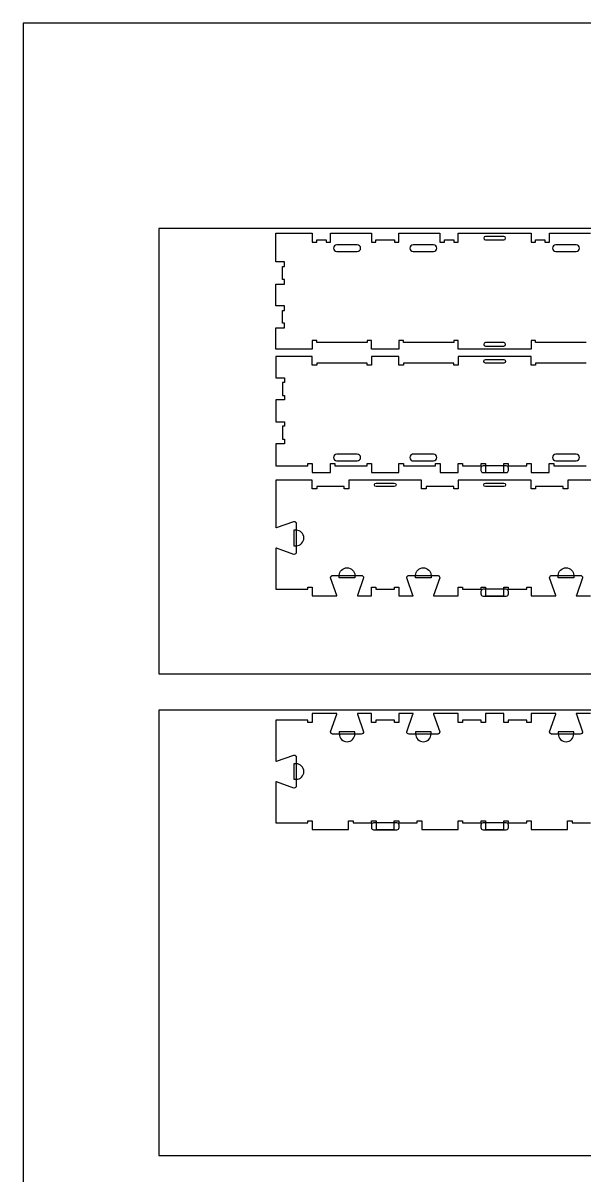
# Model space of a CAD drawing. Extents: x -40562 to -37379, y -17593 to -11999.
# Drawn here: x -40562 to -39022, y -15158 to -11999 of the extents above; entities that cross this region are included whole.
import ezdxf

# ---------------------------------------------------------------- set-up
doc = ezdxf.new("R2010")
doc.units = 0
for name, color, linetype in [('0_SHEET_SPRUCEPLY_2440X122', 1, 'CONTINUOUS'), ('3_ANYTOOL_CUTTHROUGH_INSID', 4, 'CONTINUOUS'), ('4_ANYTOOL_CUTTHROUGH_OUTSI', 5, 'CONTINUOUS'), ('5_ANYTOOL_HALF_MILL_9MM_IN', 3, 'CONTINUOUS'), ('DONOTCUT', 18, 'CONTINUOUS')]:
    doc.layers.add(name, color=color, linetype=linetype)

msp = doc.modelspace()

# ---------------------------------------------------------------- linework, layer by layer
at = {"layer": '0_SHEET_SPRUCEPLY_2440X122'}
for points in [[(-40190.4, -12561.7), (-40190.4, -13781.7), (-37750.4, -13781.7), (-37750.4, -12561.7)], [(-40190.4, -13881.7), (-40190.4, -15101.7), (-37750.4, -15101.7), (-37750.4, -13881.7)]]:
    msp.add_lwpolyline(points, close=True, dxfattribs=at)
at = {"layer": '3_ANYTOOL_CUTTHROUGH_INSID', "color": 4}
for points in [[(-39294.7, -12593.3), (-39244.7, -12593.3, 1), (-39244.7, -12583.8), (-39294.7, -12583.8, 1)], [(-39702, -12625.3), (-39646.3, -12625.3, 1), (-39646.3, -12606.8), (-39702, -12606.8, 1)], [(-39437.4, -12606.8), (-39493.1, -12606.8, 1), (-39493.1, -12625.3), (-39437.4, -12625.3, 1)], [(-39102, -12625.3), (-39046.3, -12625.3, 1), (-39046.3, -12606.8), (-39102, -12606.8, 1)], [(-39294.7, -12874.8, 1), (-39294.7, -12884.3), (-39244.7, -12884.3, 1), (-39244.7, -12874.8)], [(-39244.7, -12930.8), (-39294.7, -12930.8, -1), (-39294.7, -12921.3), (-39244.7, -12921.3, -1)], [(-39702, -13198.8), (-39646.3, -13198.8, 1), (-39646.3, -13180.3), (-39702, -13180.3, 1)], [(-39437.4, -13180.3), (-39493.1, -13180.3), (-39493.3, -13180.3), (-39493.5, -13180.3), (-39493.7, -13180.3), (-39494, -13180.3), (-39494.2, -13180.4), (-39494.4, -13180.4), (-39494.6, -13180.4), (-39494.9, -13180.5), (-39495.1, -13180.5), (-39495.3, -13180.6), (-39495.5, -13180.6), (-39495.7, -13180.7), (-39496, -13180.8), (-39496.2, -13180.8), (-39496.4, -13180.9), (-39496.6, -13181), (-39496.8, -13181.1), (-39497, -13181.2), (-39497.2, -13181.3), (-39497.4, -13181.4), (-39497.6, -13181.5), (-39497.8, -13181.6), (-39498, -13181.7), (-39498.2, -13181.9), (-39498.4, -13182), (-39498.6, -13182.1), (-39498.8, -13182.3), (-39498.9, -13182.4), (-39499.1, -13182.5), (-39499.3, -13182.7), (-39499.5, -13182.8), (-39499.6, -13183, 0.414218), (-39499.6, -13196.1), (-39499.5, -13196.2), (-39499.3, -13196.4), (-39499.1, -13196.5), (-39498.9, -13196.7), (-39498.8, -13196.8), (-39498.6, -13197), (-39498.4, -13197.1), (-39498.2, -13197.2), (-39498, -13197.4), (-39497.8, -13197.5), (-39497.6, -13197.6), (-39497.4, -13197.7), (-39497.2, -13197.8), (-39497, -13197.9), (-39496.8, -13198), (-39496.6, -13198.1), (-39496.4, -13198.2), (-39496.2, -13198.3), (-39496, -13198.3), (-39495.7, -13198.4), (-39495.5, -13198.5), (-39495.3, -13198.5), (-39495.1, -13198.6), (-39494.9, -13198.6), (-39494.6, -13198.7), (-39494.4, -13198.7), (-39494.2, -13198.7), (-39494, -13198.8), (-39493.7, -13198.8), (-39493.5, -13198.8), (-39493.3, -13198.8), (-39493.1, -13198.8), (-39437.4, -13198.8, 1)], [(-39102, -13198.8), (-39046.3, -13198.8, 1), (-39046.3, -13180.3), (-39102, -13180.3, 1)], [(-39544.7, -13269.1), (-39594.7, -13269.1, -1), (-39594.7, -13259.6), (-39544.7, -13259.6, -1)], [(-39244.7, -13269.1), (-39294.7, -13269.1, -1), (-39294.7, -13259.6), (-39244.7, -13259.6, -1)]]:
    msp.add_lwpolyline(points, format="xyb", close=True, dxfattribs=at)
at = {"layer": '4_ANYTOOL_CUTTHROUGH_OUTSI', "color": 5}
for points in [[(-39019.4, -12874.8), (-39157.4, -12874.8), (-39157.4, -12868.8), (-39169.9, -12868.8), (-39169.9, -12892.8), (-39369.4, -12892.8), (-39369.4, -12868.8), (-39381.9, -12868.8), (-39381.9, -12874.8), (-39519.9, -12874.8), (-39519.9, -12868.8), (-39532.4, -12868.8), (-39532.4, -12892.8), (-39606.9, -12892.8), (-39606.9, -12868.8), (-39619.4, -12868.8), (-39619.4, -12874.8), (-39757.4, -12874.8), (-39757.4, -12868.8), (-39769.9, -12868.8), (-39769.9, -12892.8), (-39869.4, -12892.8), (-39869.4, -12834.3), (-39845.4, -12834.3), (-39845.4, -12821.8), (-39851.4, -12821.8), (-39851.4, -12786.3), (-39845.4, -12786.3), (-39845.4, -12773.8), (-39869.4, -12773.8), (-39869.4, -12714.3), (-39845.4, -12714.3), (-39845.4, -12701.8), (-39851.4, -12701.8), (-39851.4, -12666.3), (-39845.4, -12666.3), (-39845.4, -12653.8), (-39869.4, -12653.8), (-39869.4, -12575.3), (-39769.9, -12575.3), (-39769.9, -12599.3), (-39757.4, -12599.3), (-39757.4, -12593.3), (-39731.9, -12593.3), (-39731.9, -12599.3), (-39719.4, -12599.3), (-39719.4, -12575.3), (-39607.4, -12575.3), (-39607.4, -12599.3), (-39594.9, -12599.3), (-39594.9, -12593.3), (-39544.4, -12593.3), (-39544.4, -12599.3), (-39531.9, -12599.3), (-39531.9, -12575.3), (-39419.9, -12575.3), (-39419.9, -12599.3), (-39407.4, -12599.3), (-39407.4, -12593.3), (-39381.9, -12593.3), (-39381.9, -12599.3), (-39369.4, -12599.3), (-39369.4, -12575.3), (-39169.9, -12575.3), (-39169.9, -12599.3), (-39157.4, -12599.3), (-39157.4, -12593.3), (-39131.9, -12593.3), (-39131.9, -12599.3), (-39119.4, -12599.3), (-39119.4, -12575.3), (-39007.4, -12575.3)], [(-39019.4, -12930.8), (-39119.7, -12930.8), (-39157.4, -12930.8), (-39157.4, -12936.8), (-39169.9, -12936.8), (-39169.9, -12936.5), (-39169.9, -12936.5), (-39169.9, -12912.8), (-39369.4, -12912.8), (-39369.4, -12936.8), (-39381.9, -12936.8), (-39381.9, -12930.8), (-39419.7, -12930.8), (-39519.9, -12930.8), (-39519.9, -12936.8), (-39532.4, -12936.8), (-39532.4, -12912.8), (-39606.9, -12912.8), (-39606.9, -12936.8), (-39619.4, -12936.8), (-39619.4, -12930.8), (-39719.7, -12930.8), (-39757.4, -12930.8), (-39757.4, -12936.8), (-39769.9, -12936.8), (-39769.9, -12936.5), (-39769.9, -12936.5), (-39769.9, -12912.8), (-39869.4, -12912.8), (-39869.4, -12971.3), (-39845.4, -12971.3), (-39845.4, -12983.8), (-39851.4, -12983.8), (-39851.4, -13019.3), (-39845.4, -13019.3), (-39845.4, -13031.8), (-39869.4, -13031.8), (-39869.4, -13091.3), (-39845.7, -13091.3), (-39845.4, -13091.3), (-39845.4, -13103.8), (-39845.7, -13103.8), (-39845.7, -13103.8), (-39851.4, -13103.8), (-39851.4, -13139.3), (-39845.4, -13139.3), (-39845.4, -13151.8), (-39869.4, -13151.8), (-39869.4, -13212.3), (-39781.9, -13212.3), (-39781.9, -13206.3), (-39769.4, -13206.3), (-39769.4, -13206.5), (-39769.4, -13206.5), (-39769.4, -13230.3), (-39719.9, -13230.3), (-39719.9, -13206.3), (-39707.4, -13206.3), (-39707.4, -13212.3), (-39619.4, -13212.3), (-39619.4, -13206.3), (-39606.9, -13206.3), (-39606.9, -13230.3), (-39532.4, -13230.3), (-39532.4, -13206.3), (-39519.9, -13206.3), (-39519.9, -13212.3), (-39431.9, -13212.3), (-39431.9, -13206.3), (-39419.4, -13206.3), (-39419.4, -13230.3), (-39369.9, -13230.3), (-39369.9, -13206.3), (-39357.4, -13206.3), (-39357.4, -13212.3), (-39306.9, -13212.3), (-39306.9, -13206.3), (-39294.4, -13206.3), (-39294.4, -13230.3), (-39244.9, -13230.3), (-39244.9, -13206.3), (-39232.4, -13206.3), (-39232.4, -13212.3), (-39181.9, -13212.3), (-39181.9, -13206.3), (-39169.4, -13206.3), (-39169.4, -13230.3), (-39119.9, -13230.3), (-39119.9, -13206.3), (-39107.4, -13206.3), (-39107.4, -13212.3), (-39019.4, -13212.3)]]:
    msp.add_lwpolyline(points, dxfattribs=at)
for points in [[(-38869.9, -13251.1), (-39069.4, -13251.1), (-39069.4, -13275.1), (-39081.9, -13275.1), (-39081.9, -13269.1), (-39157.4, -13269.1), (-39157.4, -13275.1), (-39169.9, -13275.1), (-39169.9, -13274.8), (-39169.9, -13274.8), (-39169.9, -13251.1), (-39369.4, -13251.1), (-39369.4, -13275.1), (-39381.9, -13275.1), (-39381.9, -13269.1), (-39457.4, -13269.1), (-39457.4, -13275.1), (-39469.9, -13275.1), (-39469.9, -13251.1), (-39669.4, -13251.1), (-39669.4, -13275.1), (-39681.9, -13275.1), (-39681.9, -13269.1), (-39757.4, -13269.1), (-39757.4, -13275.1), (-39769.9, -13275.1), (-39769.9, -13274.8), (-39769.9, -13274.8), (-39769.9, -13251.1), (-39869.4, -13251.1), (-39869.4, -13381.7), (-39869.4, -13381.7, 0.061485), (-39868, -13381.5), (-39819.8, -13364.6), (-39819.7, -13364.6), (-39819.7, -13364.6), (-39819.7, -13364.6, -0.198912), (-39815.3, -13366.4), (-39815.1, -13366.5), (-39815, -13366.6), (-39814.9, -13366.7), (-39814.8, -13366.9), (-39814.8, -13367), (-39814.7, -13367.1), (-39814.6, -13367.2), (-39814.5, -13367.3), (-39814.4, -13367.5), (-39814.3, -13367.6), (-39814.2, -13367.7), (-39814.2, -13367.9), (-39814.1, -13368), (-39814, -13368.2), (-39814, -13368.3), (-39813.9, -13368.4), (-39813.8, -13368.6), (-39813.8, -13368.7), (-39813.7, -13368.9), (-39813.7, -13369), (-39813.6, -13369.2), (-39813.6, -13369.3), (-39813.6, -13369.5), (-39813.5, -13369.6), (-39813.5, -13369.8), (-39813.5, -13369.9), (-39813.5, -13370.1), (-39813.5, -13370.2), (-39813.4, -13370.4), (-39813.4, -13370.5), (-39813.4, -13370.7), (-39813.4, -13370.8), (-39813.4, -13448.8, -0.414214), (-39819.7, -13455.1), (-39819.7, -13455.1), (-39819.8, -13455.1), (-39868, -13438.2), (-39868, -13438.2, 0.061485), (-39869.4, -13437.9), (-39869.4, -13550.6), (-39781.9, -13550.6), (-39781.9, -13544.6), (-39769.4, -13544.6), (-39769.4, -13544.8), (-39769.4, -13544.8), (-39769.4, -13568.6), (-39719.7, -13568.6), (-39702.2, -13568.6), (-39702.2, -13568.6, 0.061485), (-39702.5, -13567.2), (-39719.4, -13518.9), (-39719.4, -13518.9), (-39719.4, -13518.8), (-39719.4, -13518.8, -0.198912), (-39717.5, -13514.4), (-39717.4, -13514.3), (-39717.3, -13514.2), (-39717.2, -13514.1), (-39717.1, -13514), (-39717, -13513.9), (-39716.9, -13513.8), (-39716.7, -13513.7), (-39716.6, -13513.6), (-39716.5, -13513.6), (-39716.3, -13513.5), (-39716.2, -13513.4), (-39716.1, -13513.3), (-39715.9, -13513.3), (-39715.8, -13513.2), (-39715.7, -13513.1), (-39715.5, -13513.1), (-39715.4, -13513), (-39715.2, -13512.9), (-39715.1, -13512.9), (-39714.9, -13512.8), (-39714.8, -13512.8), (-39714.6, -13512.8), (-39714.5, -13512.7), (-39714.3, -13512.7), (-39714.2, -13512.7), (-39714, -13512.6), (-39713.9, -13512.6), (-39713.7, -13512.6), (-39713.6, -13512.6), (-39713.4, -13512.6), (-39713.3, -13512.6), (-39713.1, -13512.6), (-39635.1, -13512.6, -0.414214), (-39628.9, -13518.8), (-39628.9, -13518.9), (-39628.9, -13518.9), (-39645.8, -13567.2), (-39645.8, -13567.2, 0.061485), (-39646, -13568.6), (-39607.4, -13568.6), (-39607.4, -13544.6), (-39594.9, -13544.6), (-39594.9, -13550.6), (-39544.4, -13550.6), (-39544.4, -13544.6), (-39531.9, -13544.6), (-39531.9, -13568.6), (-39493.3, -13568.6), (-39493.3, -13568.6, 0.061485), (-39493.6, -13567.2), (-39510.5, -13518.9), (-39510.5, -13518.9), (-39510.5, -13518.8), (-39510.5, -13518.8, -0.414214), (-39504.2, -13512.6), (-39426.2, -13512.6), (-39426.1, -13512.6), (-39425.9, -13512.6), (-39425.8, -13512.6), (-39425.6, -13512.6), (-39425.5, -13512.6), (-39425.3, -13512.6), (-39425.2, -13512.7), (-39425, -13512.7), (-39424.9, -13512.7), (-39424.7, -13512.8), (-39424.6, -13512.8), (-39424.4, -13512.8), (-39424.3, -13512.9), (-39424.1, -13512.9), (-39424, -13513), (-39423.8, -13513.1), (-39423.7, -13513.1), (-39423.5, -13513.2), (-39423.4, -13513.3), (-39423.3, -13513.3), (-39423.1, -13513.4), (-39423, -13513.5), (-39422.9, -13513.6), (-39422.7, -13513.6), (-39422.6, -13513.7), (-39422.5, -13513.8), (-39422.4, -13513.9), (-39422.2, -13514), (-39422.1, -13514.1), (-39422, -13514.2), (-39421.9, -13514.3), (-39421.8, -13514.4, -0.198912), (-39420, -13518.8), (-39420, -13518.9), (-39420, -13518.9), (-39436.9, -13567.2), (-39436.9, -13567.2, 0.061485), (-39437.1, -13568.6), (-39369.9, -13568.6), (-39369.9, -13544.6), (-39357.4, -13544.6), (-39357.4, -13550.6), (-39306.9, -13550.6), (-39306.9, -13544.6), (-39294.4, -13544.6), (-39294.4, -13568.6), (-39244.9, -13568.6), (-39244.9, -13544.6), (-39232.4, -13544.6), (-39232.4, -13550.6), (-39181.9, -13550.6), (-39181.9, -13544.6), (-39169.4, -13544.6), (-39169.4, -13568.6), (-39119.7, -13568.6), (-39102.2, -13568.6), (-39102.2, -13568.6, 0.061485), (-39102.5, -13567.2), (-39119.4, -13518.9), (-39119.4, -13518.9), (-39119.4, -13518.8), (-39119.4, -13518.8, -0.198912), (-39117.5, -13514.4), (-39117.4, -13514.3), (-39117.3, -13514.2), (-39117.2, -13514.1), (-39117.1, -13514), (-39117, -13513.9), (-39116.9, -13513.8), (-39116.7, -13513.7), (-39116.6, -13513.6), (-39116.5, -13513.6), (-39116.3, -13513.5), (-39116.2, -13513.4), (-39116.1, -13513.3), (-39115.9, -13513.3), (-39115.8, -13513.2), (-39115.7, -13513.1), (-39115.5, -13513.1), (-39115.4, -13513), (-39115.2, -13512.9), (-39115.1, -13512.9), (-39114.9, -13512.8), (-39114.8, -13512.8), (-39114.6, -13512.8), (-39114.5, -13512.7), (-39114.3, -13512.7), (-39114.2, -13512.7), (-39114, -13512.6), (-39113.9, -13512.6), (-39113.7, -13512.6), (-39113.6, -13512.6), (-39113.4, -13512.6), (-39113.3, -13512.6), (-39113.1, -13512.6), (-39035.1, -13512.6, -0.414214), (-39028.9, -13518.8), (-39028.9, -13518.9), (-39028.9, -13518.9), (-39045.8, -13567.2), (-39045.8, -13567.2, 0.061485), (-39046, -13568.6), (-39007.4, -13568.6)], [(-39007.4, -13891.1), (-39046, -13891.1), (-39046, -13891.1, 0.061485), (-39045.8, -13892.5), (-39028.9, -13940.8), (-39028.9, -13940.8), (-39028.9, -13940.9), (-39028.9, -13940.9, -0.414214), (-39035.1, -13947.1), (-39113.1, -13947.1), (-39113.3, -13947.1), (-39113.4, -13947.1), (-39113.6, -13947.1), (-39113.7, -13947.1), (-39113.9, -13947.1), (-39114, -13947.1), (-39114.2, -13947), (-39114.3, -13947), (-39114.5, -13947), (-39114.6, -13946.9), (-39114.8, -13946.9), (-39114.9, -13946.9), (-39115.1, -13946.8), (-39115.2, -13946.8), (-39115.4, -13946.7), (-39115.5, -13946.6), (-39115.7, -13946.6), (-39115.8, -13946.5), (-39115.9, -13946.4), (-39116.1, -13946.4), (-39116.2, -13946.3), (-39116.3, -13946.2), (-39116.5, -13946.1), (-39116.6, -13946.1), (-39116.7, -13946), (-39116.9, -13945.9), (-39117, -13945.8), (-39117.1, -13945.7), (-39117.2, -13945.6), (-39117.3, -13945.5), (-39117.4, -13945.4), (-39117.5, -13945.3, -0.198912), (-39119.4, -13940.9), (-39119.4, -13940.8), (-39119.4, -13940.8), (-39102.5, -13892.5), (-39102.5, -13892.5, 0.061485), (-39102.2, -13891.1), (-39119.7, -13891.1), (-39169.4, -13891.1), (-39169.4, -13915.1), (-39181.9, -13915.1), (-39181.9, -13909.1), (-39232.4, -13909.1), (-39232.4, -13915.1), (-39244.9, -13915.1), (-39244.9, -13891.1), (-39294.4, -13891.1), (-39294.4, -13915.1), (-39306.9, -13915.1), (-39306.9, -13909.1), (-39357.4, -13909.1), (-39357.4, -13915.1), (-39369.9, -13915.1), (-39369.9, -13891.1), (-39437.1, -13891.1), (-39437.1, -13891.1, 0.061485), (-39436.9, -13892.5), (-39420, -13940.8), (-39420, -13940.8), (-39420, -13940.9), (-39420, -13940.9, -0.198912), (-39421.8, -13945.3), (-39421.9, -13945.4), (-39422, -13945.5), (-39422.1, -13945.6), (-39422.2, -13945.7), (-39422.4, -13945.8), (-39422.5, -13945.9), (-39422.6, -13946), (-39422.7, -13946.1), (-39422.9, -13946.1), (-39423, -13946.2), (-39423.1, -13946.3), (-39423.3, -13946.4), (-39423.4, -13946.4), (-39423.5, -13946.5), (-39423.7, -13946.6), (-39423.8, -13946.6), (-39424, -13946.7), (-39424.1, -13946.8), (-39424.3, -13946.8), (-39424.4, -13946.9), (-39424.6, -13946.9), (-39424.7, -13946.9), (-39424.9, -13947), (-39425, -13947), (-39425.2, -13947), (-39425.3, -13947.1), (-39425.5, -13947.1), (-39425.6, -13947.1), (-39425.8, -13947.1), (-39425.9, -13947.1), (-39426.1, -13947.1), (-39426.2, -13947.1), (-39504.2, -13947.1, -0.414214), (-39510.5, -13940.9), (-39510.5, -13940.8), (-39510.5, -13940.8), (-39493.6, -13892.5), (-39493.6, -13892.5, 0.061485), (-39493.3, -13891.1), (-39531.9, -13891.1), (-39531.9, -13915.1), (-39544.4, -13915.1), (-39544.4, -13909.1), (-39594.9, -13909.1), (-39594.9, -13915.1), (-39607.4, -13915.1), (-39607.4, -13891.1), (-39646, -13891.1), (-39646, -13891.1, 0.061485), (-39645.8, -13892.5), (-39628.9, -13940.8), (-39628.9, -13940.8), (-39628.9, -13940.9), (-39628.9, -13940.9, -0.414214), (-39635.1, -13947.1), (-39713.1, -13947.1), (-39713.3, -13947.1), (-39713.4, -13947.1), (-39713.6, -13947.1), (-39713.7, -13947.1), (-39713.9, -13947.1), (-39714, -13947.1), (-39714.2, -13947), (-39714.3, -13947), (-39714.5, -13947), (-39714.6, -13946.9), (-39714.8, -13946.9), (-39714.9, -13946.9), (-39715.1, -13946.8), (-39715.2, -13946.8), (-39715.4, -13946.7), (-39715.5, -13946.6), (-39715.7, -13946.6), (-39715.8, -13946.5), (-39715.9, -13946.4), (-39716.1, -13946.4), (-39716.2, -13946.3), (-39716.3, -13946.2), (-39716.5, -13946.1), (-39716.6, -13946.1), (-39716.7, -13946), (-39716.9, -13945.9), (-39717, -13945.8), (-39717.1, -13945.7), (-39717.2, -13945.6), (-39717.3, -13945.5), (-39717.4, -13945.4), (-39717.5, -13945.3, -0.198912), (-39719.4, -13940.9), (-39719.4, -13940.8), (-39719.4, -13940.8), (-39702.5, -13892.5), (-39702.5, -13892.5, 0.061485), (-39702.2, -13891.1), (-39719.7, -13891.1), (-39769.4, -13891.1), (-39769.4, -13891.1), (-39769.4, -13914.9), (-39769.4, -13915.1), (-39781.9, -13915.1), (-39781.9, -13909.1), (-39869.4, -13909.1), (-39869.4, -14021.8), (-39869.4, -14021.8, 0.061485), (-39868, -14021.5), (-39819.8, -14004.6), (-39819.7, -14004.6), (-39819.7, -14004.6), (-39819.7, -14004.6, -0.198912), (-39815.3, -14006.4), (-39815.1, -14006.6), (-39815, -14006.7), (-39814.9, -14006.8), (-39814.8, -14006.9), (-39814.8, -14007), (-39814.7, -14007.1), (-39814.6, -14007.3), (-39814.5, -14007.4), (-39814.4, -14007.5), (-39814.3, -14007.6), (-39814.2, -14007.8), (-39814.2, -14007.9), (-39814.1, -14008.1), (-39814, -14008.2), (-39814, -14008.3), (-39813.9, -14008.5), (-39813.8, -14008.6), (-39813.8, -14008.8), (-39813.7, -14008.9), (-39813.7, -14009.1), (-39813.6, -14009.2), (-39813.6, -14009.4), (-39813.6, -14009.5), (-39813.5, -14009.7), (-39813.5, -14009.8), (-39813.5, -14010), (-39813.5, -14010.1), (-39813.5, -14010.3), (-39813.4, -14010.4), (-39813.4, -14010.6), (-39813.4, -14010.7), (-39813.4, -14010.9), (-39813.4, -14088.9, -0.414214), (-39819.7, -14095.1), (-39819.7, -14095.1), (-39819.8, -14095.1), (-39868, -14078.2), (-39868, -14078.2, 0.061485), (-39869.4, -14078), (-39869.4, -14190.6), (-39781.9, -14190.6), (-39781.9, -14184.6), (-39769.4, -14184.6), (-39769.4, -14208.6), (-39669.9, -14208.6), (-39669.9, -14184.6), (-39657.4, -14184.6), (-39657.4, -14190.6), (-39606.9, -14190.6), (-39606.9, -14184.6), (-39606.7, -14184.6), (-39606.7, -14184.6), (-39594.7, -14184.6), (-39594.4, -14184.6), (-39594.4, -14184.9), (-39594.4, -14208.6), (-39544.9, -14208.6), (-39544.9, -14184.9), (-39544.9, -14184.6), (-39532.4, -14184.6), (-39532.4, -14190.6), (-39481.9, -14190.6), (-39481.9, -14184.6), (-39469.4, -14184.6), (-39469.4, -14208.6), (-39369.9, -14208.6), (-39369.9, -14184.6), (-39357.4, -14184.6), (-39357.4, -14190.6), (-39306.9, -14190.6), (-39306.9, -14184.6), (-39306.7, -14184.6), (-39306.7, -14184.6), (-39294.7, -14184.6), (-39294.4, -14184.6), (-39294.4, -14184.9), (-39294.4, -14208.6), (-39244.9, -14208.6), (-39244.9, -14184.9), (-39244.9, -14184.6), (-39232.4, -14184.6), (-39232.4, -14190.6), (-39181.9, -14190.6), (-39181.9, -14184.6), (-39169.4, -14184.6), (-39169.4, -14208.6), (-39069.9, -14208.6), (-39069.9, -14184.6), (-39057.4, -14184.6), (-39057.4, -14190.6), (-39006.9, -14190.6)]]:
    msp.add_lwpolyline(points, format="xyb", dxfattribs=at)
at = {"layer": '5_ANYTOOL_HALF_MILL_9MM_IN', "color": 3}
for points in [[(-39301.5, -13212.3, 0.414214), (-39307.5, -13218.3), (-39307.5, -13224.8, 0.414214), (-39301.5, -13230.8), (-39237.8, -13230.8, 0.414214), (-39231.8, -13224.8), (-39231.8, -13218.3, 0.414214), (-39237.8, -13212.3)], [(-39813.7, -13431.1, 1), (-39813.7, -13388.6), (-39813.9, -13388.6), (-39819.9, -13388.6), (-39819.9, -13431.1), (-39813.9, -13431.1), (-39813.7, -13431.1)], [(-39695.4, -13512.8, -1), (-39652.9, -13512.8), (-39652.9, -13513.1), (-39652.9, -13519.1), (-39695.4, -13519.1), (-39695.4, -13513.1), (-39695.4, -13512.8)], [(-39486.5, -13512.8, -1), (-39444, -13512.8), (-39444, -13513.1), (-39444, -13519.1), (-39486.5, -13519.1), (-39486.5, -13513.1), (-39486.5, -13512.8)], [(-39095.4, -13512.8, -1), (-39052.9, -13512.8), (-39052.9, -13513.1), (-39052.9, -13519.1), (-39095.4, -13519.1), (-39095.4, -13513.1), (-39095.4, -13512.8)], [(-39301.5, -13550.6, 0.414214), (-39307.5, -13556.6), (-39307.5, -13563.1, 0.414214), (-39301.5, -13569.1), (-39237.8, -13569.1, 0.414214), (-39231.8, -13563.1), (-39231.8, -13556.6, 0.414214), (-39237.8, -13550.6)], [(-39695.4, -13946.9, 0.414214), (-39674.1, -13968.1, 0.414214), (-39652.9, -13946.9), (-39652.9, -13946.6), (-39652.9, -13940.6), (-39695.4, -13940.6), (-39695.4, -13946.6), (-39695.4, -13946.9)], [(-39486.5, -13946.9, 0.414214), (-39465.2, -13968.1, 0.414214), (-39444, -13946.9), (-39444, -13946.6), (-39444, -13940.6), (-39486.5, -13940.6), (-39486.5, -13946.6), (-39486.5, -13946.9)], [(-39095.4, -13946.9, 0.414214), (-39074.1, -13968.1, 0.414214), (-39052.9, -13946.9), (-39052.9, -13946.6), (-39052.9, -13940.6), (-39095.4, -13940.6), (-39095.4, -13946.6), (-39095.4, -13946.9)], [(-39813.7, -14071.1, 1), (-39813.7, -14028.6), (-39813.9, -14028.6), (-39819.9, -14028.6), (-39819.9, -14071.1), (-39813.9, -14071.1), (-39813.7, -14071.1)], [(-39601.5, -14190.6, 0.414214), (-39607.5, -14196.6), (-39607.5, -14203.1, 0.414214), (-39601.5, -14209.1), (-39537.8, -14209.1, 0.414214), (-39531.8, -14203.1), (-39531.8, -14196.6, 0.414214), (-39537.8, -14190.6)], [(-39301.5, -14190.6, 0.414214), (-39307.5, -14196.6), (-39307.5, -14203.1, 0.414214), (-39301.5, -14209.1), (-39237.8, -14209.1, 0.414214), (-39231.8, -14203.1), (-39231.8, -14196.6, 0.414214), (-39237.8, -14190.6)]]:
    msp.add_lwpolyline(points, format="xyb", close=True, dxfattribs=at)
at = {"layer": 'DONOTCUT'}
msp.add_lwpolyline([(-40562.1, -17592.7), (-37378.7, -17592.7), (-37378.7, -11999.3), (-40562.1, -11999.3)], close=True, dxfattribs=at)

doc.saveas('drawing.dxf')
